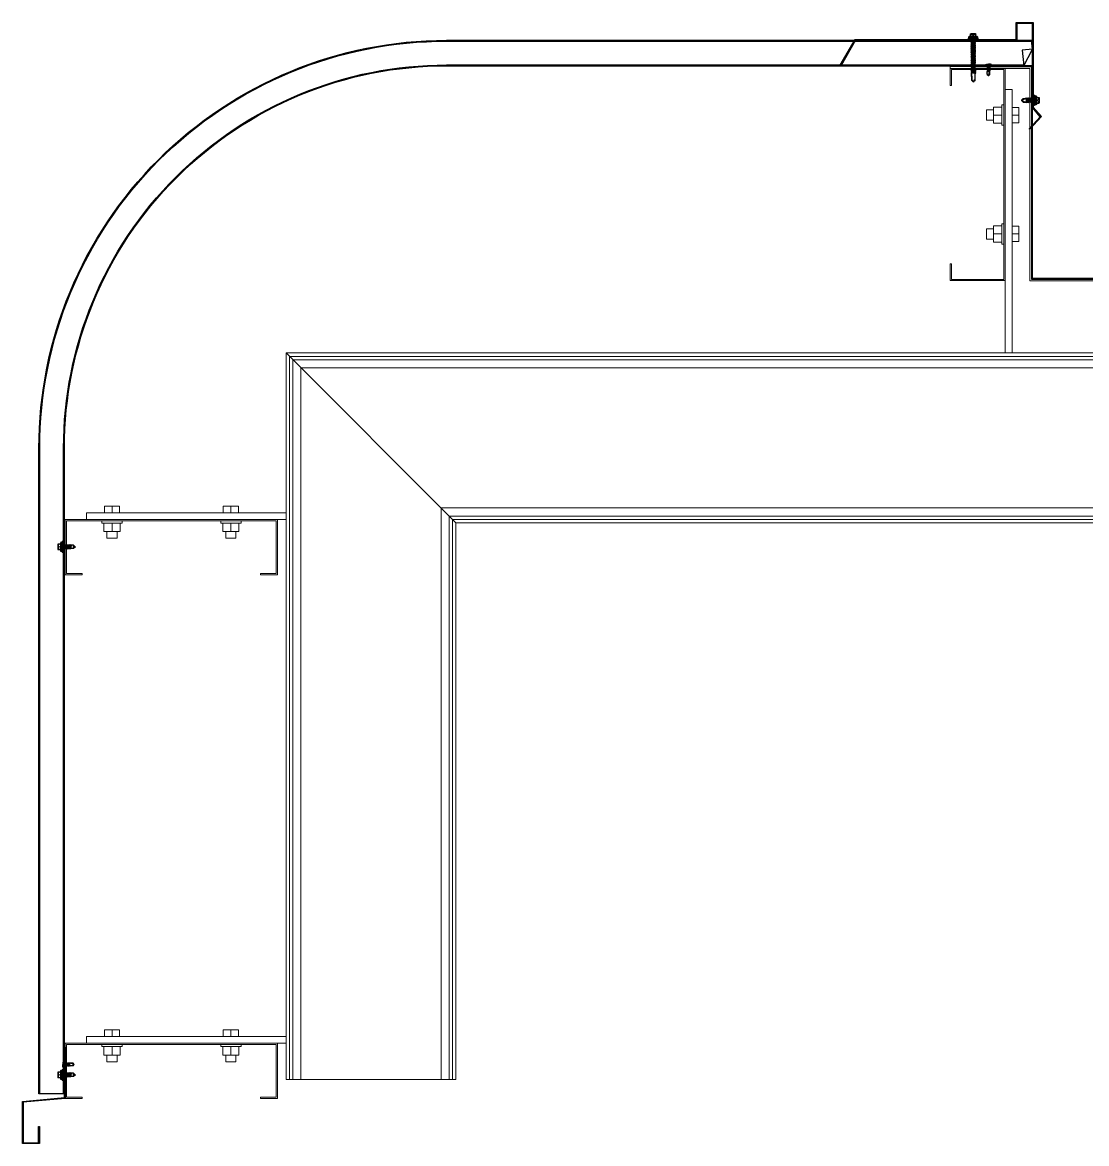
# Model space of a CAD drawing. Header units: inches. Extents: x 1359 to 46357, y -3807 to 191.
# Drawn here: x 23831.52 to 23842.49, y -770.43 to -758.88 of the extents above; entities that cross this region are included whole.
import ezdxf

# ---------------------------------------------------------------- set-up
doc = ezdxf.new("R2010")
doc.units = ezdxf.units.IN
doc.header["$MEASUREMENT"] = 0
doc.linetypes.add('DASHED2', pattern=[9.525, 6.35, -3.175])
for name, color, linetype, lineweight in [('Bolt', 1, 'Continuous', 0), ('Part', 1, 'Continuous', 0), ('S-STEEL-BEAM', 3, 'Continuous', 0)]:
    doc.layers.add(name, color=color, linetype=linetype, lineweight=lineweight)
for name, color, linetype in [('flashing', 6, 'Continuous'), ('ROOFING', 4, 'Continuous'), ('STRUCTURE', 1, 'Continuous')]:
    doc.layers.add(name, color=color, linetype=linetype)

# ---------------------------------------------------------------- blocks, each defined once
blk = doc.blocks.new('*A648')
at = {"layer": 'Bolt', "color": 7, "linetype": 'Continuous', "lineweight": 0}
for p, q in [((55.7207, 323.7665), (55.7207, 323.7982)), ((55.7207, 323.7982), (55.7927, 323.7982)), ((55.7567, 323.7665), (55.7567, 323.7982)), ((55.7927, 323.7665), (55.7927, 323.7982)), ((56.2807, 323.7665), (56.2807, 323.7982)), ((56.2807, 323.7982), (56.3527, 323.7982)), ((56.3167, 323.7665), (56.3167, 323.7982)), ((56.3527, 323.7665), (56.3527, 323.7982)), ((55.7087, 323.7185), (55.7087, 323.7285)), ((55.7087, 323.7185), (55.8047, 323.7185)), ((55.7187, 323.6785), (55.7187, 323.7185)), ((55.7567, 323.6785), (55.7567, 323.7185)), ((55.7947, 323.6785), (55.7947, 323.7185)), ((55.8047, 323.7185), (55.8047, 323.7285)), ((56.2687, 323.7185), (56.2687, 323.7285)), ((56.2687, 323.7185), (56.3647, 323.7185)), ((56.2787, 323.6785), (56.2787, 323.7185)), ((56.3167, 323.6785), (56.3167, 323.7185)), ((56.3547, 323.6785), (56.3547, 323.7185)), ((56.3647, 323.7185), (56.3647, 323.7285)), ((55.7947, 323.6785), (55.7187, 323.6785)), ((55.7327, 323.6465), (55.7327, 323.6785)), ((55.7327, 323.6465), (55.7807, 323.6465)), ((55.7807, 323.6465), (55.7807, 323.6785)), ((56.3547, 323.6785), (56.2787, 323.6785)), ((56.2927, 323.6465), (56.2927, 323.6785)), ((56.2927, 323.6465), (56.3407, 323.6465)), ((56.3407, 323.6465), (56.3407, 323.6785))]:
    blk.add_line(p, q, dxfattribs=at)
blk = doc.blocks.new('*A649')
at = {"layer": 'Bolt', "color": 7, "linetype": 'Continuous', "lineweight": 0}
for p, q in [((55.7207, 326.2332), (55.7207, 326.2649)), ((55.7207, 326.2649), (55.7927, 326.2649)), ((55.7567, 326.2332), (55.7567, 326.2649)), ((55.7927, 326.2332), (55.7927, 326.2649)), ((56.2807, 326.2332), (56.2807, 326.2649)), ((56.2807, 326.2649), (56.3527, 326.2649)), ((56.3167, 326.2332), (56.3167, 326.2649)), ((56.3527, 326.2332), (56.3527, 326.2649)), ((55.7087, 326.1852), (55.7087, 326.1952)), ((55.7087, 326.1852), (55.8047, 326.1852)), ((55.7187, 326.1452), (55.7187, 326.1852)), ((55.7567, 326.1452), (55.7567, 326.1852)), ((55.7947, 326.1452), (55.7947, 326.1852)), ((55.8047, 326.1852), (55.8047, 326.1952)), ((56.2687, 326.1852), (56.2687, 326.1952)), ((56.2687, 326.1852), (56.3647, 326.1852)), ((56.2787, 326.1452), (56.2787, 326.1852)), ((56.3167, 326.1452), (56.3167, 326.1852)), ((56.3547, 326.1452), (56.3547, 326.1852)), ((56.3647, 326.1852), (56.3647, 326.1952)), ((55.7947, 326.1452), (55.7187, 326.1452)), ((55.7327, 326.1132), (55.7327, 326.1452)), ((55.7807, 326.1132), (55.7807, 326.1452)), ((56.3547, 326.1452), (56.2787, 326.1452)), ((56.2927, 326.1132), (56.2927, 326.1452)), ((56.3407, 326.1132), (56.3407, 326.1452)), ((55.7327, 326.1132), (55.7807, 326.1132)), ((56.2927, 326.1132), (56.3407, 326.1132))]:
    blk.add_line(p, q, dxfattribs=at)
blk = doc.blocks.new('*A650')
at = {"layer": 'Bolt', "color": 7, "linetype": 'Continuous', "lineweight": 0}
for p, q in [((59.8767, 328.1308), (59.8767, 328.0828)), ((59.8767, 328.1308), (59.9087, 328.1308)), ((59.9087, 328.0688), (59.9087, 328.1448)), ((59.9087, 328.1448), (59.9487, 328.1448)), ((59.9487, 328.1548), (59.9487, 328.0588)), ((59.9487, 328.1548), (59.9587, 328.1548)), ((59.9967, 328.1428), (60.0284, 328.1428)), ((60.0284, 328.1428), (60.0284, 328.0708)), ((59.8767, 328.0828), (59.9087, 328.0828)), ((59.9087, 328.1068), (59.9487, 328.1068)), ((59.9967, 328.1068), (60.0284, 328.1068)), ((59.9967, 328.0708), (60.0284, 328.0708)), ((59.9087, 328.0688), (59.9487, 328.0688)), ((59.9487, 328.0588), (59.9587, 328.0588)), ((59.8767, 327.5708), (59.8767, 327.5228)), ((59.8767, 327.5708), (59.9087, 327.5708)), ((59.9087, 327.5088), (59.9087, 327.5848)), ((59.9087, 327.5848), (59.9487, 327.5848)), ((59.9087, 327.5468), (59.9487, 327.5468)), ((59.9487, 327.5948), (59.9487, 327.4988)), ((59.9487, 327.5948), (59.9587, 327.5948)), ((59.9967, 327.5828), (60.0284, 327.5828)), ((59.9967, 327.5468), (60.0284, 327.5468)), ((60.0284, 327.5828), (60.0284, 327.5108)), ((59.8767, 327.5228), (59.9087, 327.5228)), ((59.9087, 327.5088), (59.9487, 327.5088)), ((59.9487, 327.4988), (59.9587, 327.4988)), ((59.9967, 327.5108), (60.0284, 327.5108))]:
    blk.add_line(p, q, dxfattribs=at)
blk = doc.blocks.new('*A651')
at = {"layer": 'S-STEEL-BEAM', "color": 2, "linetype": 'Continuous', "lineweight": 0}
for p, q in [((59.7047, 328.2468), (59.7047, 328.3268)), ((59.7047, 328.3268), (59.9647, 328.3268)), ((59.9587, 328.3208), (59.7107, 328.3208)), ((59.7107, 328.3208), (59.7107, 328.2468)), ((59.9587, 327.3328), (59.9587, 328.3208)), ((59.9647, 327.3268), (59.9647, 328.3268)), ((59.7107, 328.2468), (59.7047, 328.2468)), ((59.7047, 327.3268), (59.7047, 327.4068)), ((59.7047, 327.4068), (59.7107, 327.4068)), ((59.7107, 327.4068), (59.7107, 327.3328)), ((59.7107, 327.3328), (59.9587, 327.3328)), ((59.7047, 327.3268), (59.9647, 327.3268))]:
    blk.add_line(p, q, dxfattribs=at)
blk = doc.blocks.new('*A652')
at = {"layer": 'S-STEEL-BEAM', "color": 2, "linetype": 'Continuous', "lineweight": 0}
for p, q in [((55.5367, 325.9412), (55.5367, 326.2012)), ((55.5367, 326.2012), (56.5367, 326.2012)), ((56.5307, 326.1952), (55.5427, 326.1952)), ((55.5427, 326.1952), (55.5427, 325.9472)), ((56.5307, 325.9472), (56.5307, 326.1952)), ((56.5367, 325.9412), (56.5367, 326.2012)), ((55.6167, 325.9412), (55.5367, 325.9412)), ((55.5427, 325.9472), (55.6167, 325.9472)), ((55.6167, 325.9472), (55.6167, 325.9412)), ((56.4567, 325.9412), (56.4567, 325.9472)), ((56.4567, 325.9472), (56.5307, 325.9472)), ((56.4567, 325.9412), (56.5367, 325.9412))]:
    blk.add_line(p, q, dxfattribs=at)
blk = doc.blocks.new('*A656')
at = {"layer": 'Bolt', "color": 7, "linetype": 'Continuous', "lineweight": 0}
for p, q in [((55.7207, 326.2332), (55.7207, 326.2649)), ((55.7207, 326.2649), (55.7927, 326.2649)), ((55.7567, 326.2332), (55.7567, 326.2649)), ((55.7927, 326.2332), (55.7927, 326.2649)), ((56.2807, 326.2332), (56.2807, 326.2649)), ((56.2807, 326.2649), (56.3527, 326.2649)), ((56.3167, 326.2332), (56.3167, 326.2649)), ((56.3527, 326.2332), (56.3527, 326.2649)), ((55.7087, 326.1852), (55.7087, 326.1952)), ((55.7087, 326.1852), (55.8047, 326.1852)), ((55.7187, 326.1452), (55.7187, 326.1852)), ((55.7567, 326.1452), (55.7567, 326.1852)), ((55.7947, 326.1452), (55.7947, 326.1852)), ((55.8047, 326.1852), (55.8047, 326.1952)), ((56.2687, 326.1852), (56.2687, 326.1952)), ((56.2687, 326.1852), (56.3647, 326.1852)), ((56.2787, 326.1452), (56.2787, 326.1852)), ((56.3167, 326.1452), (56.3167, 326.1852)), ((56.3547, 326.1452), (56.3547, 326.1852)), ((56.3647, 326.1852), (56.3647, 326.1952)), ((55.7947, 326.1452), (55.7187, 326.1452)), ((55.7327, 326.1132), (55.7327, 326.1452)), ((55.7807, 326.1132), (55.7807, 326.1452)), ((56.3547, 326.1452), (56.2787, 326.1452)), ((56.2927, 326.1132), (56.2927, 326.1452)), ((56.3407, 326.1132), (56.3407, 326.1452)), ((55.7327, 326.1132), (55.7807, 326.1132)), ((56.2927, 326.1132), (56.3407, 326.1132))]:
    blk.add_line(p, q, dxfattribs=at)
blk = doc.blocks.new('*A657')
at = {"layer": 'S-STEEL-BEAM', "color": 2, "linetype": 'Continuous', "lineweight": 0}
for p, q in [((56.5767, 326.9862), (57.3767, 326.1862)), ((56.5767, 326.9862), (56.5767, 326.2332)), ((56.5927, 323.5636), (56.5927, 326.9702)), ((56.6087, 323.5636), (56.6087, 326.9542)), ((56.6467, 323.5636), (56.6467, 326.9162)), ((57.3067, 323.5636), (57.3067, 326.2562)), ((56.5767, 323.7665), (56.5767, 326.2012)), ((57.3447, 323.5636), (57.3447, 326.2182)), ((57.3607, 323.5636), (57.3607, 326.2022)), ((57.3767, 326.1862), (57.3767, 323.5636)), ((56.5767, 323.5636), (56.5767, 323.7345)), ((56.5767, 323.5636), (57.3767, 323.5636))]:
    blk.add_line(p, q, dxfattribs=at)
blk = doc.blocks.new('*A659')
at = {"layer": 'S-STEEL-BEAM', "color": 2, "linetype": 'Continuous', "lineweight": 0}
for p, q in [((59.9647, 328.2268), (59.9967, 328.2268)), ((59.9967, 328.2268), (59.9967, 326.9862)), ((59.9647, 326.9862), (59.9647, 327.3268)), ((59.9967, 326.9862), (59.9647, 326.9862))]:
    blk.add_line(p, q, dxfattribs=at)
blk = doc.blocks.new('*A660')
at = {"layer": 'Bolt', "color": 7, "linetype": 'Continuous', "lineweight": 0}
for p, q in [((59.8767, 328.1308), (59.8767, 328.0828)), ((59.8767, 328.1308), (59.9087, 328.1308)), ((59.9087, 328.0688), (59.9087, 328.1448)), ((59.9087, 328.1448), (59.9487, 328.1448)), ((59.9487, 328.1548), (59.9487, 328.0588)), ((59.9487, 328.1548), (59.9587, 328.1548)), ((59.9967, 328.1428), (60.0284, 328.1428)), ((60.0284, 328.1428), (60.0284, 328.0708)), ((59.8767, 328.0828), (59.9087, 328.0828)), ((59.9087, 328.1068), (59.9487, 328.1068)), ((59.9967, 328.1068), (60.0284, 328.1068)), ((59.9967, 328.0708), (60.0284, 328.0708)), ((59.9087, 328.0688), (59.9487, 328.0688)), ((59.9487, 328.0588), (59.9587, 328.0588)), ((59.8767, 327.5708), (59.8767, 327.5228)), ((59.8767, 327.5708), (59.9087, 327.5708)), ((59.9087, 327.5088), (59.9087, 327.5848)), ((59.9087, 327.5848), (59.9487, 327.5848)), ((59.9087, 327.5468), (59.9487, 327.5468)), ((59.9487, 327.5948), (59.9487, 327.4988)), ((59.9487, 327.5948), (59.9587, 327.5948)), ((59.9967, 327.5828), (60.0284, 327.5828)), ((59.9967, 327.5468), (60.0284, 327.5468)), ((60.0284, 327.5828), (60.0284, 327.5108)), ((59.8767, 327.5228), (59.9087, 327.5228)), ((59.9087, 327.5088), (59.9487, 327.5088)), ((59.9487, 327.4988), (59.9587, 327.4988)), ((59.9967, 327.5108), (60.0284, 327.5108))]:
    blk.add_line(p, q, dxfattribs=at)
blk = doc.blocks.new('*A661')
at = {"layer": 'S-STEEL-BEAM', "color": 2, "linetype": 'Continuous', "lineweight": 0}
for p, q in [((55.6367, 323.7345), (55.6367, 323.7665)), ((55.6367, 323.7665), (56.5767, 323.7665)), ((56.5767, 323.7665), (56.5767, 323.7345)), ((56.5367, 323.7345), (56.5767, 323.7345))]:
    blk.add_line(p, q, dxfattribs=at)
blk = doc.blocks.new('*A662')
at = {"layer": 'Bolt', "color": 7, "linetype": 'Continuous', "lineweight": 0}
for p, q in [((55.7207, 323.7665), (55.7207, 323.7982)), ((55.7207, 323.7982), (55.7927, 323.7982)), ((55.7567, 323.7665), (55.7567, 323.7982)), ((55.7927, 323.7665), (55.7927, 323.7982)), ((56.2807, 323.7665), (56.2807, 323.7982)), ((56.2807, 323.7982), (56.3527, 323.7982)), ((56.3167, 323.7665), (56.3167, 323.7982)), ((56.3527, 323.7665), (56.3527, 323.7982)), ((55.7087, 323.7185), (55.7087, 323.7285)), ((55.7087, 323.7185), (55.8047, 323.7185)), ((55.7187, 323.6785), (55.7187, 323.7185)), ((55.7567, 323.6785), (55.7567, 323.7185)), ((55.7947, 323.6785), (55.7947, 323.7185)), ((55.8047, 323.7185), (55.8047, 323.7285)), ((56.2687, 323.7185), (56.2687, 323.7285)), ((56.2687, 323.7185), (56.3647, 323.7185)), ((56.2787, 323.6785), (56.2787, 323.7185)), ((56.3167, 323.6785), (56.3167, 323.7185)), ((56.3547, 323.6785), (56.3547, 323.7185)), ((56.3647, 323.7185), (56.3647, 323.7285)), ((55.7947, 323.6785), (55.7187, 323.6785)), ((55.7327, 323.6465), (55.7327, 323.6785)), ((55.7327, 323.6465), (55.7807, 323.6465)), ((55.7807, 323.6465), (55.7807, 323.6785)), ((56.3547, 323.6785), (56.2787, 323.6785)), ((56.2927, 323.6465), (56.2927, 323.6785)), ((56.2927, 323.6465), (56.3407, 323.6465)), ((56.3407, 323.6465), (56.3407, 323.6785))]:
    blk.add_line(p, q, dxfattribs=at)
blk = doc.blocks.new('*A663')
at = {"layer": 'S-STEEL-BEAM', "color": 2, "linetype": 'Continuous', "lineweight": 0}
for p, q in [((55.6367, 326.2012), (55.6367, 326.2332)), ((55.6367, 326.2332), (56.5767, 326.2332)), ((56.5767, 326.2332), (56.5767, 326.2012)), ((56.5367, 326.2012), (56.5767, 326.2012))]:
    blk.add_line(p, q, dxfattribs=at)
blk = doc.blocks.new('*A667')
at = {"layer": 'S-STEEL-BEAM', "color": 2, "linetype": 'Continuous', "lineweight": 0}
for p, q in [((55.5367, 323.4745), (55.5367, 323.7345)), ((55.5367, 323.7345), (56.5367, 323.7345)), ((56.5307, 323.7285), (55.5427, 323.7285)), ((55.5427, 323.7285), (55.5427, 323.4805)), ((56.5307, 323.4805), (56.5307, 323.7285)), ((56.5367, 323.4745), (56.5367, 323.7345)), ((55.5427, 323.4805), (55.6167, 323.4805)), ((55.6167, 323.4805), (55.6167, 323.4745)), ((56.4567, 323.4745), (56.4567, 323.4805)), ((56.4567, 323.4805), (56.5307, 323.4805)), ((55.6167, 323.4745), (55.5367, 323.4745)), ((56.4567, 323.4745), (56.5367, 323.4745))]:
    blk.add_line(p, q, dxfattribs=at)
blk = doc.blocks.new('*A673')
at = {"layer": 'S-STEEL-BEAM', "color": 2, "linetype": 'Continuous', "lineweight": 0}
for p, q in [((56.5767, 326.9862), (57.3767, 326.1862)), ((56.5767, 326.9862), (59.9647, 326.9862)), ((56.5927, 326.9702), (62.4727, 326.9702)), ((59.9967, 326.9862), (61.5327, 326.9862)), ((61.5647, 326.9862), (62.4727, 326.9862)), ((56.6087, 326.9542), (62.4727, 326.9542)), ((56.6467, 326.9162), (62.4727, 326.9162)), ((57.3067, 326.2562), (62.4727, 326.2562)), ((57.3447, 326.2182), (62.4727, 326.2182)), ((57.3607, 326.2022), (62.4727, 326.2022)), ((57.3767, 326.1862), (62.4727, 326.1862))]:
    blk.add_line(p, q, dxfattribs=at)
blk = doc.blocks.new('Short_Self_drilling')
at = {"layer": 'STRUCTURE', "color": 1, "linetype": 'Continuous'}
for p, q in [((6.4, 1.7), (-6.4, 1.7)), ((5.1, 3.8), (-5.1, 3.8)), ((-2.6, 2.9), (-5.1, 2.9)), ((-3.4, 3.8), (-3.4, 6.8)), ((3, 7.2), (-3, 7.2)), ((2.6, 2.9), (-2.6, 2.9)), ((-2.1, 2.8), (-2.1, 2.9)), ((6.3, 0), (0, 0)), ((2.2, 2.8), (2.2, 2.9)), ((2.2, -0.5), (2.2, 0)), ((5.1, 2.9), (2.6, 2.9)), ((3.4, 3.8), (3.4, 6.8)), ((3, -1.2), (-2.7, -0.2)), ((3, -2.7), (-2.7, -1.8)), ((3, -4.2), (-2.7, -3.3)), ((3, -5.8), (-2.7, -4.8)), ((3, -7.3), (-2.7, -6.3)), ((-1.9, -8), (-2.7, -7.9)), ((-2.1, -1.4), (-2.1, -0.9)), ((-2.1, -2.9), (-2.1, -2.4)), ((-2.1, -4.4), (-2.1, -3.9)), ((-2.1, -6), (-2.1, -5.4)), ((-2.1, -7.5), (-2.1, -7)), ((-2.1, -12.3), (-2.1, -8.5)), ((3, -8.8), (-1.1, -8.1)), ((2.1, -12.3), (2.1, -9.1)), ((2.2, -2), (2.2, -1.5)), ((2.2, -3.6), (2.2, -3)), ((2.2, -5.1), (2.2, -4.6)), ((2.2, -6.6), (2.2, -6.1)), ((2.2, -8.1), (2.2, -7.6))]:
    blk.add_line(p, q, dxfattribs=at)
blk.add_lwpolyline([(6.4, 1.3), (6.4, 1.7), (2.1, 2.8), (-2.1, 2.8), (-6.4, 1.7), (-6.4, 1.3)], close=True, dxfattribs=at)
for points in [[(-6.4, 1.3, -0.088869), (-6.3, 0), (0, 0)], [(-0.1, 3.8), (-0.3, 6.2, 0.338878), (-3.1, 6.2), (-3.3, 3.8)], [(3.3, 3.8), (3.1, 6.2, 0.338878), (0.3, 6.2), (0.1, 3.8)], [(2.1, -12.3), (0.2, -14.2, -0.333596), (-0.2, -14.2), (-2.1, -12.3)], [(-0.1, -14), (-1, -12.2, -0.148657), (-1.4, -11.2), (-2, -7.7, -0.815006), (-1.2, -7.8, 0.150833), (-0.8, -8.7)], [(2.1, -12.3), (1.7, -11.7, 0.52242), (0.9, -11.7), (-0.2, -14.2)]]:
    blk.add_lwpolyline(points, format="xyb", dxfattribs=at)
for points in [[(3, -1.2), (2.2, -1.5), (-2.1, -0.8), (-2.7, -0.2), (-2.4, 0)], [(3, -2.7), (2.2, -3), (-2.1, -2.4), (-2.7, -1.8), (-2.1, -1.4), (2.2, -2), (3, -2.7)], [(3, -4.2), (2.2, -4.6), (-2.1, -3.9), (-2.7, -3.3), (-2.1, -2.9), (2.2, -3.6), (3, -4.2)], [(3, -5.8), (2.2, -6.1), (-2.1, -5.4), (-2.7, -4.8), (-2.1, -4.4), (2.2, -5.1), (3, -5.8)], [(3, -7.3), (2.2, -7.6), (-2.1, -7), (-2.7, -6.3), (-2.1, -6), (2.2, -6.6), (3, -7.3)], [(-1.8, -8.5), (-2.1, -8.5), (-2.7, -7.9), (-2.1, -7.5), (-1.8, -7.5)], [(-1.3, -7.6), (2.2, -8.1), (3, -8.8)], [(-1.2, 0), (2.2, -0.5), (3, -1.2)], [(3, -8.8), (2.2, -9.1), (-0.8, -8.7)]]:
    blk.add_lwpolyline(points, dxfattribs=at)
for centre, radius, start, end in [((-5, 3.3), 0.455, 109.7949, 250.2674), ((-3, 6.8), 0.429, 90.0311, 180.0311), ((3, 6.8), 0.429, 0.0311, 90.0311), ((5.1, 3.3), 0.435, 279.7276, 80.3347), ((10, 0.2), 3.74, 162.2963, 182.6103)]:
    blk.add_arc(centre, radius, start, end, dxfattribs=at)
blk = doc.blocks.new('HFR-1')
at = {"layer": 'STRUCTURE', "color": 1, "linetype": 'Continuous'}
for p, q in [((-5.5, 0), (5.5, 0)), ((-5.2, 0.8), (-3.4, 1.5)), ((5.2, 0.8), (3.4, 1.5)), ((-2.4, -1.2), (-3, -1.6)), ((-3, -1.6), (-2.4, -1.9)), ((-2.4, -1.9), (-3, -2.3)), ((-3, -2.3), (-2.4, -2.6)), ((-2.4, -2.6), (-3, -3)), ((-3, -3), (-2.4, -3.3)), ((-2.4, -3.3), (-3, -3.7)), ((-3, -3.7), (-2.4, -4.1)), ((-2.4, -4.1), (-3, -4.4)), ((-3, -4.4), (-2.4, -4.8)), ((-2.4, -4.8), (-3, -5.1)), ((-3, -5.1), (-2.4, -5.5)), ((-2.4, -5.5), (-3, -5.8)), ((-3, -5.8), (-2.4, -6.2)), ((-2.4, -6.2), (-3, -6.6)), ((-3, -6.6), (-2.4, -6.9)), ((-2.4, -6.9), (-3, -7.3)), ((-3, -7.3), (-2.4, -7.6)), ((-2.4, -7.6), (-3, -8)), ((-3, -8), (-2.4, -8.3)), ((-2.4, -8.3), (-3, -8.7)), ((-3, -8.7), (-2.4, -9)), ((-2.4, -9), (-3, -9.4)), ((-3, -9.4), (-2.4, -9.7)), ((-2.4, -9.7), (-3, -10.1)), ((-3, -10.1), (-2.4, -10.5)), ((-2.4, -10.5), (-3, -10.8)), ((-3, -10.8), (-2.4, -11.2)), ((-2.4, -11.2), (-3, -11.5)), ((-3, -11.5), (-2.4, -11.9)), ((-2.9, -1.6), (2.9, -1.4)), ((-2.9, -2.3), (2.9, -2.1)), ((-2.9, -3), (2.9, -2.8)), ((-2.9, -3.7), (2.9, -3.6)), ((-2.9, -4.4), (2.9, -4.3)), ((-2.9, -5.1), (2.9, -5)), ((-2.9, -5.9), (2.9, -5.7)), ((-2.9, -6.6), (2.9, -6.4)), ((-2.9, -7.3), (2.9, -7.1)), ((-2.9, -8), (2.9, -7.8)), ((-2.9, -8.7), (2.9, -8.5)), ((-2.9, -9.4), (2.9, -9.2)), ((-2.9, -10.1), (1.5, -10)), ((-2.9, -10.8), (1.3, -10.7)), ((-2.9, -11.5), (0.9, -11.4)), ((-2.5, -17.4), (-2.5, -11.8)), ((-2.5, -17.4), (-2, -16.7)), ((-2.5, -17.4), (-0.2, -19.7)), ((2.4, -1.1), (-2.4, -1.2)), ((2.4, -1.8), (-2.4, -1.9)), ((-2.4, -1.9), (2.4, -1.8)), ((-2.4, -2.6), (2.4, -2.5)), ((2.4, -2.5), (-2.4, -2.6)), ((-2.4, -3.3), (2.4, -3.2)), ((2.4, -3.2), (-2.4, -3.3)), ((-2.4, -4.1), (2.4, -3.9)), ((2.4, -3.9), (-2.4, -4.1)), ((-2.4, -4.8), (2.4, -4.6)), ((2.4, -4.6), (-2.4, -4.8)), ((-2.4, -5.5), (2.4, -5.3)), ((2.4, -5.3), (-2.4, -5.5)), ((-2.4, -6.2), (2.4, -6)), ((2.4, -6), (-2.4, -6.2)), ((-2.4, -6.9), (2.4, -6.8)), ((2.4, -6.8), (-2.4, -6.9)), ((-2.4, -7.6), (2.4, -7.5)), ((2.4, -7.5), (-2.4, -7.6)), ((-2.4, -8.3), (2.4, -8.2)), ((2.4, -8.2), (-2.4, -8.3)), ((-2.4, -9), (2.4, -8.9)), ((2.4, -8.9), (-2.4, -9)), ((-2.4, -9.7), (2.4, -9.6)), ((2.4, -9.6), (-2.4, -9.7)), ((1.4, -10.3), (-2.4, -10.5)), ((-2.4, -10.5), (1.4, -10.3)), ((-2.4, -11.2), (1.1, -11.1)), ((1.1, -11.1), (-2.4, -11.2)), ((-2.4, -11.9), (0.4, -11.8)), ((-1, -16.7), (0.2, -19.7)), ((0.1, -19.4), (1.2, -17.3)), ((0.2, -19.7), (2.5, -17.4)), ((1.6, -16.1), (2.3, -10.2)), ((2.2, -10), (2.9, -10)), ((2.2, -11), (2.4, -11)), ((2.4, -11), (2.2, -11)), ((2.2, -11.4), (2.9, -11.4)), ((2.2, -11.7), (2.4, -11.7)), ((2.4, -10.3), (2.3, -10.3)), ((2.3, -10.3), (2.4, -10.3)), ((2.3, -10.7), (2.9, -10.7)), ((2.9, -1.4), (2.4, -1.1)), ((2.4, -1.8), (2.9, -1.4)), ((2.9, -2.1), (2.4, -1.8)), ((2.4, -2.5), (2.9, -2.1)), ((2.9, -2.8), (2.4, -2.5)), ((2.4, -3.2), (2.9, -2.8)), ((2.9, -3.6), (2.4, -3.2)), ((2.4, -3.9), (2.9, -3.6)), ((2.9, -4.3), (2.4, -3.9)), ((2.4, -4.6), (2.9, -4.3)), ((2.9, -5), (2.4, -4.6)), ((2.4, -5.3), (2.9, -5)), ((2.9, -5.7), (2.4, -5.3)), ((2.4, -6), (2.9, -5.7)), ((2.9, -6.4), (2.4, -6)), ((2.4, -6.8), (2.9, -6.4)), ((2.9, -7.1), (2.4, -6.8)), ((2.4, -7.5), (2.9, -7.1)), ((2.9, -7.8), (2.4, -7.5)), ((2.4, -8.2), (2.9, -7.8)), ((2.9, -8.5), (2.4, -8.2)), ((2.4, -8.9), (2.9, -8.5)), ((2.9, -9.2), (2.4, -8.9)), ((2.4, -9.6), (2.9, -9.2)), ((2.9, -10), (2.4, -9.6)), ((2.4, -10.3), (2.9, -10)), ((2.9, -10.7), (2.4, -10.3)), ((2.4, -11), (2.9, -10.7)), ((2.9, -11.4), (2.4, -11)), ((2.4, -11.7), (2.9, -11.4)), ((2.5, -17.4), (2.5, -11.7))]:
    blk.add_line(p, q, dxfattribs=at)
at = {"layer": 'STRUCTURE', "color": 1, "linetype": 'Continuous', "ltscale": 8}
for p in [(-3.4, 1.5), (3.4, 1.5)]:
    blk.add_line(p, (0, 1.5), dxfattribs=at)
at = {"layer": 'STRUCTURE', "color": 1, "linetype": 'DASHED2'}
for p in [(-1.9, 1.5), (1.9, 1.5)]:
    blk.add_line(p, (0, 0), dxfattribs=at)
at = {"layer": 'STRUCTURE', "color": 1, "linetype": 'Continuous', "ltscale": 8}
for centre, start, end in [((-4.7, 0.2), 130.41, 194.8062), ((4.7, 0.2), 345.1938, 49.59)]:
    blk.add_arc(centre, 0.801, start, end, dxfattribs=at)
at = {"layer": 'STRUCTURE', "color": 1, "linetype": 'Continuous'}
for centre, radius, start, end in [((-7.3, -9), 9.14, 58.065, 78.8402), ((5.1, -3.8), 3.83, 84.2039, 134.3621), ((-1.5, -17.1), 0.59, 34.2302, 144.5641), ((0, -19.4), 0.331, 231.6348, 305.4287), ((-0.5, -10.1), 1.93, 296.6041, 355.3922), ((-0.6, -16), 2.2, 324.0048, 357.8268), ((1.9, -10.3), 0.444, 15.9762, 172.6971)]:
    blk.add_arc(centre, radius, start, end, dxfattribs=at)
blk = doc.blocks.new('A$C26A6701F')
at = {"layer": 'STRUCTURE', "color": 1, "linetype": 'Continuous'}
for p, q in [((0.4, 17.84), (3.6, 17.84)), ((0.93, 17.84), (0.93, 18.77)), ((0.97, 17.84), (1.03, 18.61)), ((1.07, 18.91), (2.93, 18.91)), ((1.91, 18.61), (1.97, 17.84)), ((2.04, 17.84), (2.1, 18.61)), ((2.97, 18.61), (3.04, 17.84)), ((3.07, 17.84), (3.07, 18.77)), ((0, 17.21), (1.33, 17.54)), ((0, 17.08), (0, 17.21)), ((0, 17.21), (4, 17.21)), ((4, 17.08), (0, 17.08)), ((3.94, 16.71), (0.06, 16.71)), ((0.4, 17.57), (1.2, 17.57)), ((1.12, 14.3), (2.9, 14.57)), ((1.39, 14.5), (1.12, 14.3)), ((1.12, 14.3), (1.38, 14.19)), ((1.12, 13.82), (2.9, 14.1)), ((1.39, 14.03), (1.12, 13.82)), ((1.12, 13.82), (1.38, 13.72)), ((1.12, 13.35), (2.89, 13.63)), ((1.38, 13.56), (1.12, 13.35)), ((1.12, 13.35), (1.38, 13.24)), ((1.13, 15.25), (2.9, 15.52)), ((1.39, 15.45), (1.13, 15.25)), ((1.13, 15.25), (1.39, 15.14)), ((1.13, 14.77), (2.9, 15.05)), ((1.39, 14.98), (1.13, 14.77)), ((1.13, 14.77), (1.39, 14.66)), ((1.19, 16.71), (1.14, 16.67)), ((1.14, 16.67), (1.4, 16.71)), ((1.14, 16.67), (1.4, 16.56)), ((1.14, 16.2), (2.91, 16.47)), ((1.4, 16.4), (1.14, 16.2)), ((1.14, 16.2), (1.39, 16.09)), ((1.14, 15.72), (2.91, 16)), ((1.4, 15.93), (1.14, 15.72)), ((1.14, 15.72), (1.39, 15.61)), ((1.2, 17.57), (2.8, 17.57)), ((1.33, 17.54), (1.33, 17.57)), ((1.33, 17.54), (2.67, 17.54)), ((1.38, 14.19), (2.72, 14.38)), ((1.38, 14.03), (1.38, 14.19)), ((1.38, 13.72), (2.72, 13.91)), ((2.69, 13.74), (1.38, 13.56)), ((1.38, 13.56), (1.38, 13.72)), ((1.38, 13.24), (2.72, 13.44)), ((2.69, 13.27), (1.38, 13.08)), ((1.38, 13.24), (1.38, 13.08)), ((1.39, 16.09), (2.73, 16.28)), ((1.39, 15.93), (1.39, 16.09)), ((1.39, 15.61), (2.73, 15.81)), ((2.7, 15.64), (1.39, 15.45)), ((1.39, 15.45), (1.39, 15.61)), ((1.39, 15.14), (2.73, 15.33)), ((2.7, 15.16), (1.39, 14.98)), ((1.39, 14.98), (1.39, 15.14)), ((1.39, 14.66), (2.73, 14.86)), ((2.7, 14.69), (1.39, 14.5)), ((1.39, 14.5), (1.39, 14.67)), ((2.7, 14.21), (1.39, 14.03)), ((1.4, 16.56), (2.42, 16.71)), ((2.71, 16.59), (1.4, 16.4)), ((1.4, 16.4), (1.4, 16.56)), ((2.71, 16.11), (1.4, 15.93)), ((2.67, 17.54), (2.67, 17.57)), ((2.67, 17.54), (4, 17.21)), ((2.69, 13.74), (2.69, 13.91)), ((2.69, 13.74), (2.89, 13.63)), ((2.69, 13.43), (2.69, 13.27)), ((2.69, 13.27), (2.89, 13.15)), ((2.7, 15.64), (2.7, 15.8)), ((2.7, 15.64), (2.9, 15.52)), ((2.7, 15.16), (2.7, 15.33)), ((2.7, 15.16), (2.9, 15.05)), ((2.7, 14.69), (2.7, 14.85)), ((2.7, 14.69), (2.9, 14.57)), ((2.7, 14.21), (2.7, 14.38)), ((2.7, 14.21), (2.9, 14.1)), ((2.71, 16.59), (2.71, 16.71)), ((2.71, 16.59), (2.91, 16.47)), ((2.71, 16.11), (2.71, 16.28)), ((2.71, 16.11), (2.91, 16)), ((2.72, 14.38), (2.9, 14.57)), ((2.72, 13.91), (2.9, 14.1)), ((2.72, 13.44), (2.89, 13.63)), ((2.73, 16.28), (2.91, 16.47)), ((2.73, 15.81), (2.91, 16)), ((2.73, 15.33), (2.9, 15.52)), ((2.73, 14.86), (2.9, 15.05)), ((2.8, 17.57), (3.6, 17.57)), ((4, 17.21), (4, 17.08)), ((1.07, 8.6), (2.84, 8.88)), ((1.33, 8.81), (1.07, 8.6)), ((1.08, 9.55), (2.86, 9.83)), ((1.34, 9.76), (1.08, 9.55)), ((1.08, 9.55), (1.34, 9.45)), ((1.08, 9.08), (2.85, 9.36)), ((1.34, 9.29), (1.08, 9.08)), ((1.08, 9.08), (1.34, 8.97)), ((1.09, 10.98), (2.86, 11.25)), ((1.35, 11.18), (1.09, 10.98)), ((1.09, 10.98), (1.35, 10.87)), ((1.09, 10.5), (2.86, 10.78)), ((1.35, 10.71), (1.09, 10.5)), ((1.09, 10.5), (1.35, 10.39)), ((1.09, 10.03), (2.86, 10.3)), ((1.35, 10.23), (1.09, 10.03)), ((1.09, 10.03), (1.34, 9.92)), ((1.1, 11.93), (2.88, 12.2)), ((1.36, 12.13), (1.1, 11.93)), ((1.1, 11.93), (1.36, 11.82)), ((1.1, 11.45), (2.87, 11.73)), ((1.36, 11.66), (1.1, 11.45)), ((1.1, 11.45), (1.36, 11.34)), ((1.11, 12.88), (2.89, 13.15)), ((1.38, 13.08), (1.11, 12.88)), ((1.11, 12.88), (1.37, 12.77)), ((1.11, 12.4), (2.88, 12.68)), ((1.37, 12.61), (1.11, 12.4)), ((1.11, 12.4), (1.37, 12.29)), ((2.64, 9), (1.33, 8.81)), ((1.33, 8.81), (1.34, 8.97)), ((1.34, 9.92), (2.68, 10.11)), ((2.65, 9.95), (1.34, 9.76)), ((1.34, 9.92), (1.34, 9.76)), ((1.34, 9.45), (2.68, 9.64)), ((2.65, 9.47), (1.34, 9.29)), ((1.34, 9.29), (1.34, 9.45)), ((1.34, 8.97), (2.67, 9.17)), ((2.66, 11.37), (1.35, 11.18)), ((1.35, 11.18), (1.36, 11.34)), ((1.35, 10.87), (2.69, 11.06)), ((2.66, 10.89), (1.35, 10.71)), ((1.35, 10.71), (1.35, 10.87)), ((1.35, 10.39), (2.69, 10.59)), ((2.66, 10.42), (1.35, 10.23)), ((1.35, 10.23), (1.35, 10.39)), ((2.68, 12.32), (1.36, 12.13)), ((1.36, 11.82), (2.7, 12.01)), ((2.67, 11.84), (1.36, 11.66)), ((1.36, 11.66), (1.36, 11.82)), ((1.36, 11.34), (2.7, 11.54)), ((1.37, 12.77), (2.71, 12.96)), ((2.68, 12.79), (1.37, 12.61)), ((1.37, 12.61), (1.37, 12.77)), ((1.37, 12.29), (2.71, 12.49)), ((1.37, 12.13), (1.37, 12.29)), ((2.64, 9), (2.64, 9.16)), ((2.64, 9), (2.84, 8.88)), ((2.65, 10.1), (2.65, 9.95)), ((2.65, 9.95), (2.86, 9.83)), ((2.65, 9.47), (2.65, 9.64)), ((2.65, 9.47), (2.85, 9.36)), ((2.66, 11.37), (2.67, 11.53)), ((2.66, 11.37), (2.86, 11.25)), ((2.66, 10.89), (2.67, 11.06)), ((2.66, 10.89), (2.86, 10.78)), ((2.66, 10.42), (2.66, 10.58)), ((2.66, 10.42), (2.86, 10.3)), ((2.67, 11.84), (2.67, 12.01)), ((2.67, 11.84), (2.87, 11.73)), ((2.67, 9.17), (2.85, 9.36)), ((2.67, 8.69), (2.84, 8.88)), ((2.68, 12.79), (2.68, 12.96)), ((2.68, 12.79), (2.88, 12.68)), ((2.68, 12.32), (2.68, 12.48)), ((2.68, 12.32), (2.88, 12.2)), ((2.68, 10.11), (2.86, 10.3)), ((2.68, 9.64), (2.86, 9.83)), ((2.69, 11.06), (2.86, 11.25)), ((2.69, 10.59), (2.86, 10.78)), ((2.7, 12.01), (2.88, 12.2)), ((2.7, 11.54), (2.87, 11.73)), ((2.71, 12.96), (2.89, 13.15)), ((2.71, 12.49), (2.88, 12.68)), ((1.03, 4.81), (2.81, 5.09)), ((1.29, 5.02), (1.03, 4.81)), ((1.03, 4.81), (1.29, 4.7)), ((1.03, 4.33), (2.8, 4.61)), ((1.29, 4.54), (1.03, 4.33)), ((1.04, 5.76), (2.81, 6.03)), ((1.3, 5.96), (1.04, 5.76)), ((1.04, 5.76), (1.3, 5.65)), ((1.04, 5.28), (2.81, 5.56)), ((1.3, 5.49), (1.04, 5.28)), ((1.04, 5.28), (1.29, 5.17)), ((1.05, 6.71), (2.83, 6.98)), ((1.31, 6.91), (1.05, 6.71)), ((1.05, 6.71), (1.31, 6.6)), ((1.05, 6.23), (2.82, 6.51)), ((1.31, 6.44), (1.05, 6.23)), ((1.05, 6.23), (1.31, 6.12)), ((1.06, 8.13), (2.84, 8.41)), ((1.33, 8.34), (1.06, 8.13)), ((1.06, 8.13), (1.32, 8.02)), ((1.06, 7.65), (2.83, 7.93)), ((1.32, 7.86), (1.06, 7.65)), ((1.06, 7.65), (1.32, 7.55)), ((1.06, 7.18), (2.83, 7.46)), ((1.32, 7.39), (1.06, 7.18)), ((1.06, 7.18), (1.32, 7.07)), ((1.07, 8.6), (1.33, 8.5)), ((1.28, 4.23), (2.62, 4.42)), ((1.29, 5.17), (2.63, 5.37)), ((2.6, 5.2), (1.29, 5.02)), ((1.29, 5.01), (1.29, 5.17)), ((1.29, 4.7), (2.63, 4.9)), ((2.6, 4.72), (1.29, 4.54)), ((1.29, 4.54), (1.29, 4.7)), ((2.61, 6.15), (1.3, 5.96)), ((1.3, 5.96), (1.31, 6.12)), ((1.3, 5.65), (2.64, 5.84)), ((2.61, 5.67), (1.3, 5.49)), ((1.3, 5.49), (1.3, 5.65)), ((2.63, 7.1), (1.31, 6.91)), ((1.31, 6.6), (2.65, 6.79)), ((2.62, 6.62), (1.31, 6.44)), ((1.31, 6.44), (1.31, 6.6)), ((1.31, 6.12), (2.64, 6.32)), ((1.32, 8.02), (2.66, 8.22)), ((2.63, 8.05), (1.32, 7.86)), ((1.32, 7.86), (1.32, 8.02)), ((1.32, 7.55), (2.66, 7.74)), ((2.63, 7.57), (1.32, 7.39)), ((1.32, 7.39), (1.32, 7.55)), ((1.32, 7.07), (2.66, 7.27)), ((1.32, 6.91), (1.32, 7.07)), ((1.33, 8.5), (2.67, 8.69)), ((2.64, 8.52), (1.33, 8.34)), ((1.33, 8.34), (1.33, 8.5)), ((2.6, 5.2), (2.61, 5.36)), ((2.6, 5.2), (2.81, 5.09)), ((2.6, 4.72), (2.6, 4.89)), ((2.6, 4.72), (2.8, 4.61)), ((2.61, 6.15), (2.62, 6.31)), ((2.61, 6.15), (2.81, 6.03)), ((2.61, 5.67), (2.61, 5.84)), ((2.61, 5.67), (2.81, 5.56)), ((2.62, 6.62), (2.62, 6.79)), ((2.62, 6.62), (2.82, 6.51)), ((2.62, 4.42), (2.8, 4.61)), ((2.62, 4.25), (2.62, 4.41)), ((2.63, 8.05), (2.63, 8.21)), ((2.63, 8.05), (2.83, 7.93)), ((2.63, 7.57), (2.63, 7.74)), ((2.63, 7.57), (2.83, 7.46)), ((2.63, 7.1), (2.63, 7.26)), ((2.63, 7.1), (2.83, 6.98)), ((2.63, 5.37), (2.81, 5.56)), ((2.63, 4.9), (2.81, 5.09)), ((2.64, 8.52), (2.64, 8.69)), ((2.64, 8.52), (2.84, 8.41)), ((2.64, 6.32), (2.82, 6.51)), ((2.64, 5.84), (2.81, 6.03)), ((2.65, 6.79), (2.83, 6.98)), ((2.66, 8.22), (2.84, 8.41)), ((2.66, 7.74), (2.83, 7.93)), ((2.66, 7.27), (2.83, 7.46)), ((1.02, 3.86), (2.8, 4.14)), ((1.28, 4.07), (1.02, 3.86)), ((1.02, 3.86), (1.28, 3.75)), ((1.28, 3.59), (1.02, 3.38)), ((1.02, 3.38), (2.31, 3.59)), ((1.02, 3.38), (1.28, 3.28)), ((1.03, 4.33), (1.28, 4.23)), ((1.27, 0.62), (1.28, 3.28)), ((1.27, 0.62), (1.41, 0.81)), ((1.27, 0.62), (1.88, 0.02)), ((2.62, 4.25), (1.28, 4.07)), ((1.28, 4.07), (1.28, 4.23)), ((1.28, 3.75), (2.62, 3.95)), ((1.28, 3.59), (1.28, 3.75)), ((2.35, 3.74), (1.28, 3.59)), ((1.28, 3.28), (2.21, 3.41)), ((1.67, 0.81), (1.98, 0.02)), ((1.96, 0.08), (2.26, 0.64)), ((1.98, 0.02), (2.6, 0.61)), ((2.38, 0.96), (2.56, 3.71)), ((2.62, 3.78), (2.52, 3.77)), ((2.52, 3.46), (2.61, 3.47)), ((2.54, 3.62), (2.79, 3.66)), ((2.6, 0.61), (2.61, 3.47)), ((2.61, 3.47), (2.79, 3.66)), ((2.8, 4.14), (2.62, 4.25)), ((2.62, 3.95), (2.8, 4.14)), ((2.62, 3.78), (2.62, 3.95)), ((2.79, 3.66), (2.62, 3.78))]:
    blk.add_line(p, q, dxfattribs=at)
for centre, major_axis, ratio, start_param, end_param in [((0.42, 17.71), (0.0956, 0.0956), 1, 0.954633, 3.757756), ((1.07, 18.77), (-0.0943, 0.0943), 1, -0.785398, 0.785398), ((1.47, 18.04), (0.508, 0.508), 1, 0.131933, 1.438864), ((2.54, 18.04), (0.508, 0.508), 1, 0.131933, 1.438864), ((2.93, 18.77), (-0.0943, 0.0943), 1, 3.926991, 5.497787), ((3.55, 17.71), (-0.1, 0.1), 1, 2.701137, 5.152845), ((-1.11, 16.72), (-0.822, 0.822), 1, 3.915086, 4.236522), ((5.1, 16.72), (-1.15, 0.17), 0.90746, -0.177273, 0.177273), ((1.54, 0.72), (0.111, 0.111), 1, 6.085329, 8.011019), ((1.93, 0.09), (0.0625, 0.0625), 1, 3.247504, 4.535451), ((1.82, 3.74), (0.363, 0.363), 1, 4.808661, 5.407478), ((1.79, 0.99), (0.416, 0.416), 1, 4.859665, 5.449971), ((2.44, 3.68), (0.0836, 0.0836), 1, 5.766736, 8.502032)]:
    blk.add_ellipse(centre, major_axis=major_axis, ratio=ratio, start_param=start_param, end_param=end_param, dxfattribs=at)
blk = doc.blocks.new('A$C45D47835')
at = {"layer": 'flashing'}
for points in [[(46.9186, 75.9278), (46.9186, 76.0278), (47.0198, 76.0278), (47.0198, 75.5294), (47.0684, 75.473), (47.0001, 75.3985), (46.9962, 75.4017), (47.0608, 75.4721), (47.0148, 75.5265), (47.0148, 76.0223), (46.9236, 76.0223), (46.9236, 75.9224), (45.9735, 75.9224), (45.8879, 75.7743), (45.8836, 75.7769), (45.9704, 75.9271), (46.9186, 75.9278)], [(41.32, 69.692), (41.0724, 69.6692), (41.0724, 69.4313), (41.1624, 69.4313), (41.1624, 69.5271), (41.1674, 69.5271), (41.1674, 69.4263), (41.0674, 69.4263), (41.0674, 69.6738), (41.3149, 69.6967), (41.3149, 69.9932), (41.3199, 69.9932), (41.32, 69.692)]]:
    blk.add_lwpolyline(points, dxfattribs=at)
blk.add_lwpolyline([(49.1049, 75.973), (48.756, 75.973), (48.756, 74.5208), (47.0148, 74.5208), (47.0148, 75.7724), (46.6649, 75.7724), (46.6649, 75.7674), (47.0098, 75.7674), (47.0098, 74.5158), (48.761, 74.5158), (48.761, 75.968), (49.1049, 75.968)], close=True, dxfattribs=at)
at = {"layer": 'Part', "color": 1, "true_color": 0xfa0515}
blk.add_lwpolyline([(49.1799, 75.968), (48.761, 75.968), (48.761, 74.5158), (47.0098, 74.5158), (47.0098, 75.7674), (46.5299, 75.7674), (46.5299, 75.7574), (46.9998, 75.7574), (46.9998, 74.5058), (48.771, 74.5058), (48.771, 75.958), (49.1799, 75.958)], close=True, dxfattribs=at)
at = {"layer": 'ROOFING', "color": 3}
for points in [[(41.3149, 69.7192), (41.1649, 69.7192), (41.1649, 73.5224, -0.414214), (43.5649, 75.9224), (47.0094, 75.9224)], [(41.1699, 69.7192), (41.1699, 73.5224, -0.414214), (43.5649, 75.9174), (47.0099, 75.9174)], [(41.3099, 69.7192), (41.3099, 73.5224, -0.414214), (43.5649, 75.7774), (46.9666, 75.7774)], [(41.3149, 69.7192), (41.3149, 73.5224, -0.414214), (43.5649, 75.7724), (46.964, 75.7724)]]:
    blk.add_lwpolyline(points, format="xyb", dxfattribs=at)
blk.add_lwpolyline([(47.0146, 75.8707), (46.9548, 75.8648), (46.964, 75.7724), (47.0146, 75.8707), (47.0094, 75.9224)], dxfattribs=at)
at = {"color": 9, "linetype": 'Continuous', "extrusion": (0, 0, -1), "xscale": 0.01500000000038461, "yscale": 0.01500000000038461, "zscale": -0.015, "rotation": 359.9629883540197}
blk.add_blockref('A$C26A6701F', (-46.6963, 75.677), dxfattribs=at)
at = {"lineweight": 0, "xscale": 1.25, "yscale": 1.25, "zscale": 1.25}
for name in ['*A651', '*A659', '*A650', '*A660', '*A657', '*A673', '*A649', '*A656', '*A652', '*A663', '*A661', '*A648', '*A662', '*A667']:
    blk.add_blockref(name, (-28.1009, -334.6512), dxfattribs=at)
at = {"color": 8, "xscale": 0.003181818181474227, "yscale": 0.003181818188750185, "zscale": 0.003181818181474227}
blk.add_blockref('HFR-1', (46.7572, 75.7772), dxfattribs=at)
at = {"color": 1, "extrusion": (0, 0, -1), "xscale": 0.004800000005010662, "yscale": 0.004800000009709038, "zscale": -0.004800000003841448, "rotation": 89.96887283431506}
blk.add_blockref('Short_Self_drilling', (-47.0198, 75.5692), dxfattribs=at)
at = {"color": 1, "xscale": 0.004800000005026474, "yscale": 0.004799999995157123, "zscale": 0.004799999999999998, "rotation": 89.96887248691374}
for p in [(41.3099, 72.9398), (41.3099, 69.8306)]:
    blk.add_blockref('Short_Self_drilling', p, dxfattribs=at)
at = {"color": 8, "xscale": 0.003181818188750185, "yscale": 0.003181818188750185, "zscale": 0.003181818181818182, "rotation": 90}
blk.add_blockref('HFR-1', (41.3099, 69.8917), dxfattribs=at)

msp = doc.modelspace()

# ---------------------------------------------------------------- block references
at = {"color": 8, "xscale": 1.75, "yscale": 1.75, "zscale": 1.75}
msp.add_blockref('A$C45D47835', (23759.6525, -891.9266, 0), dxfattribs=at)

doc.saveas('drawing.dxf')
